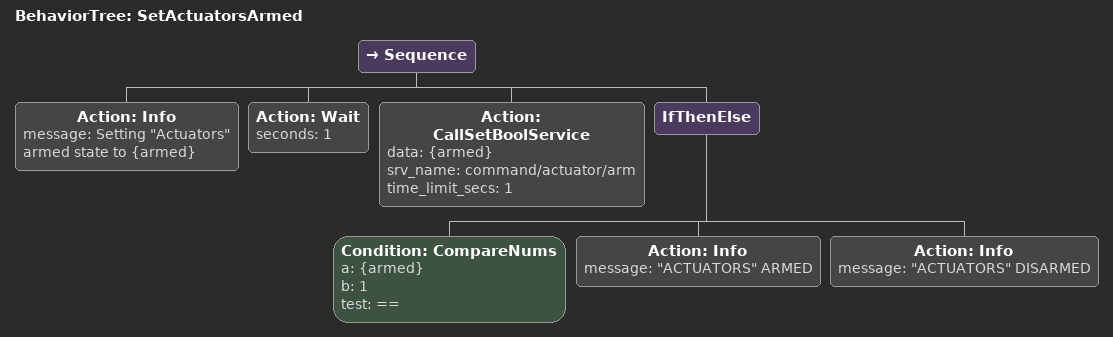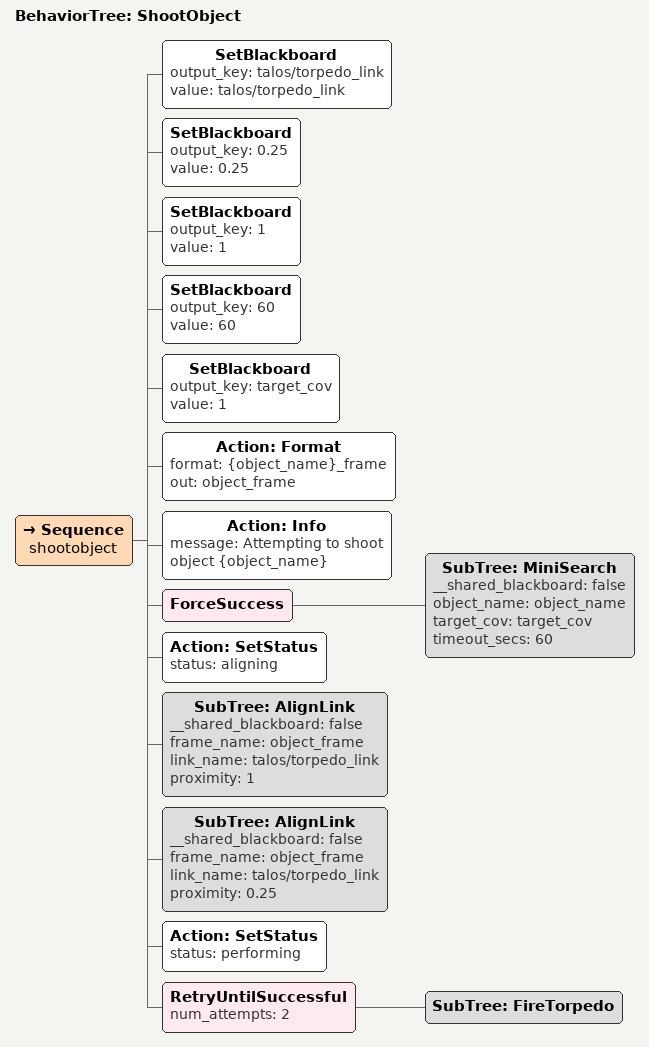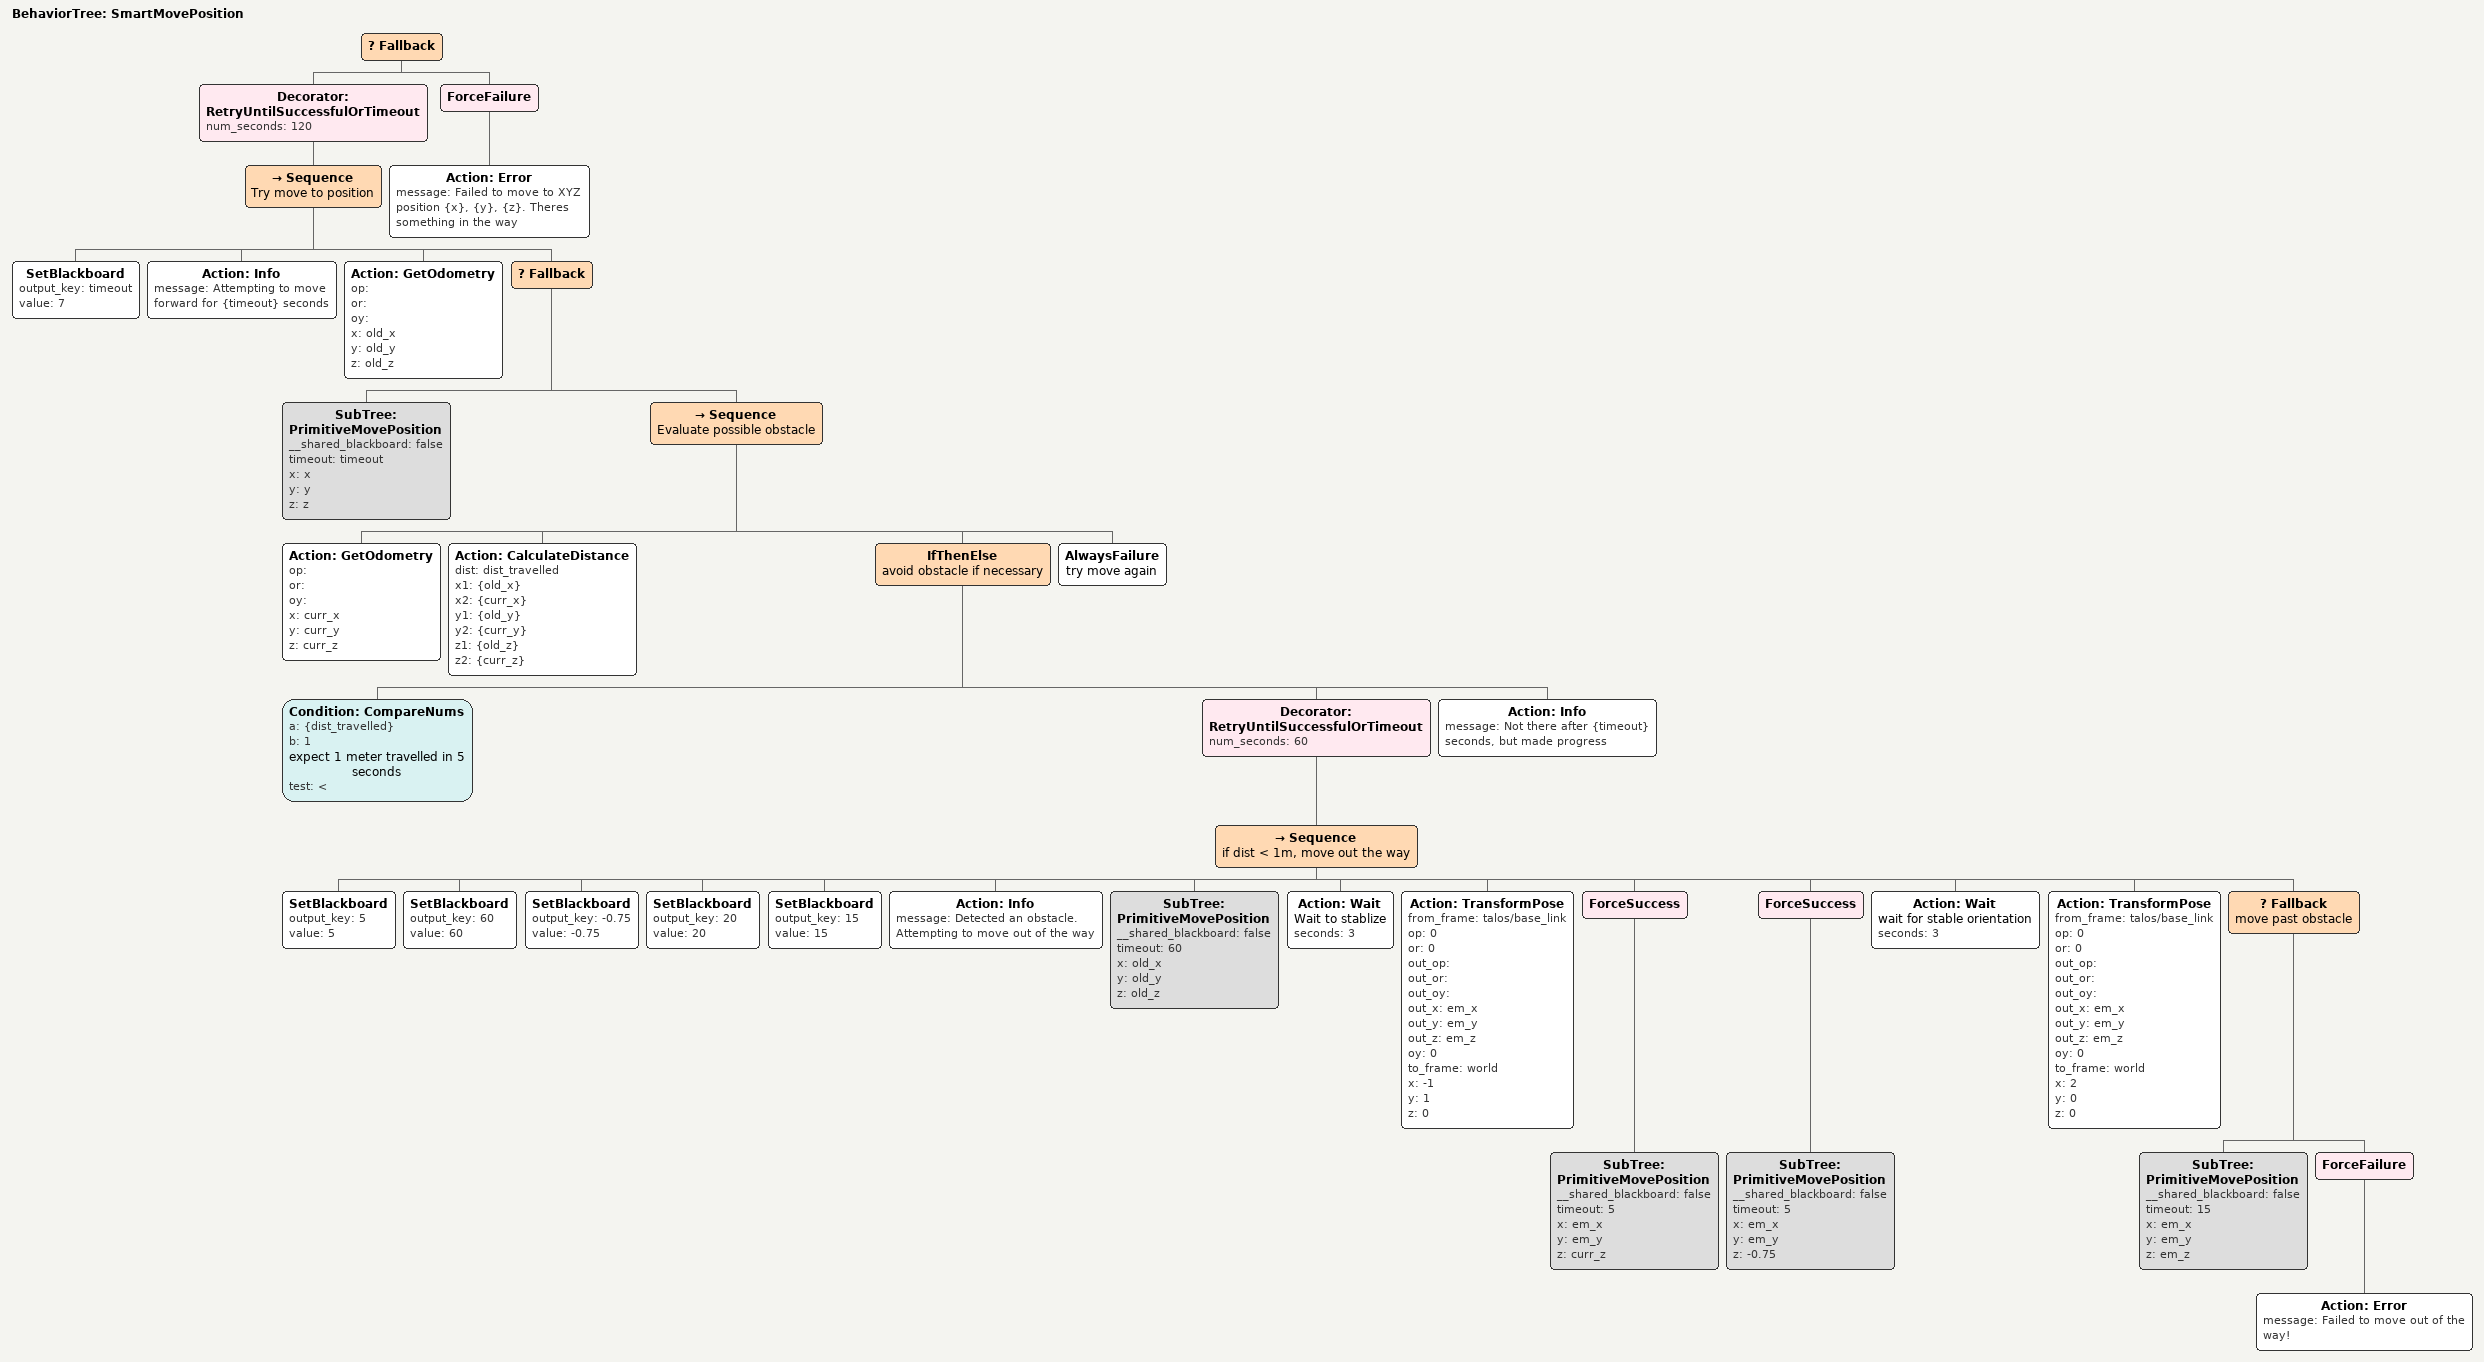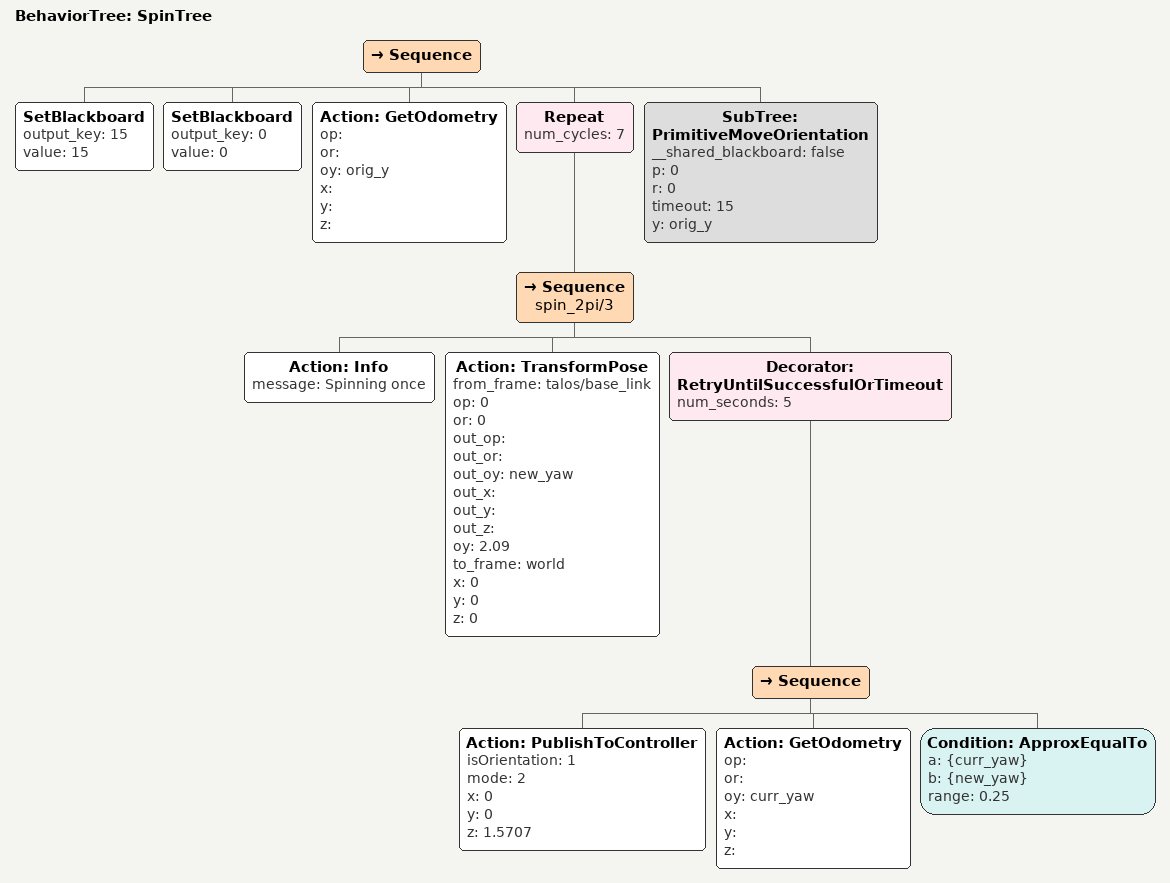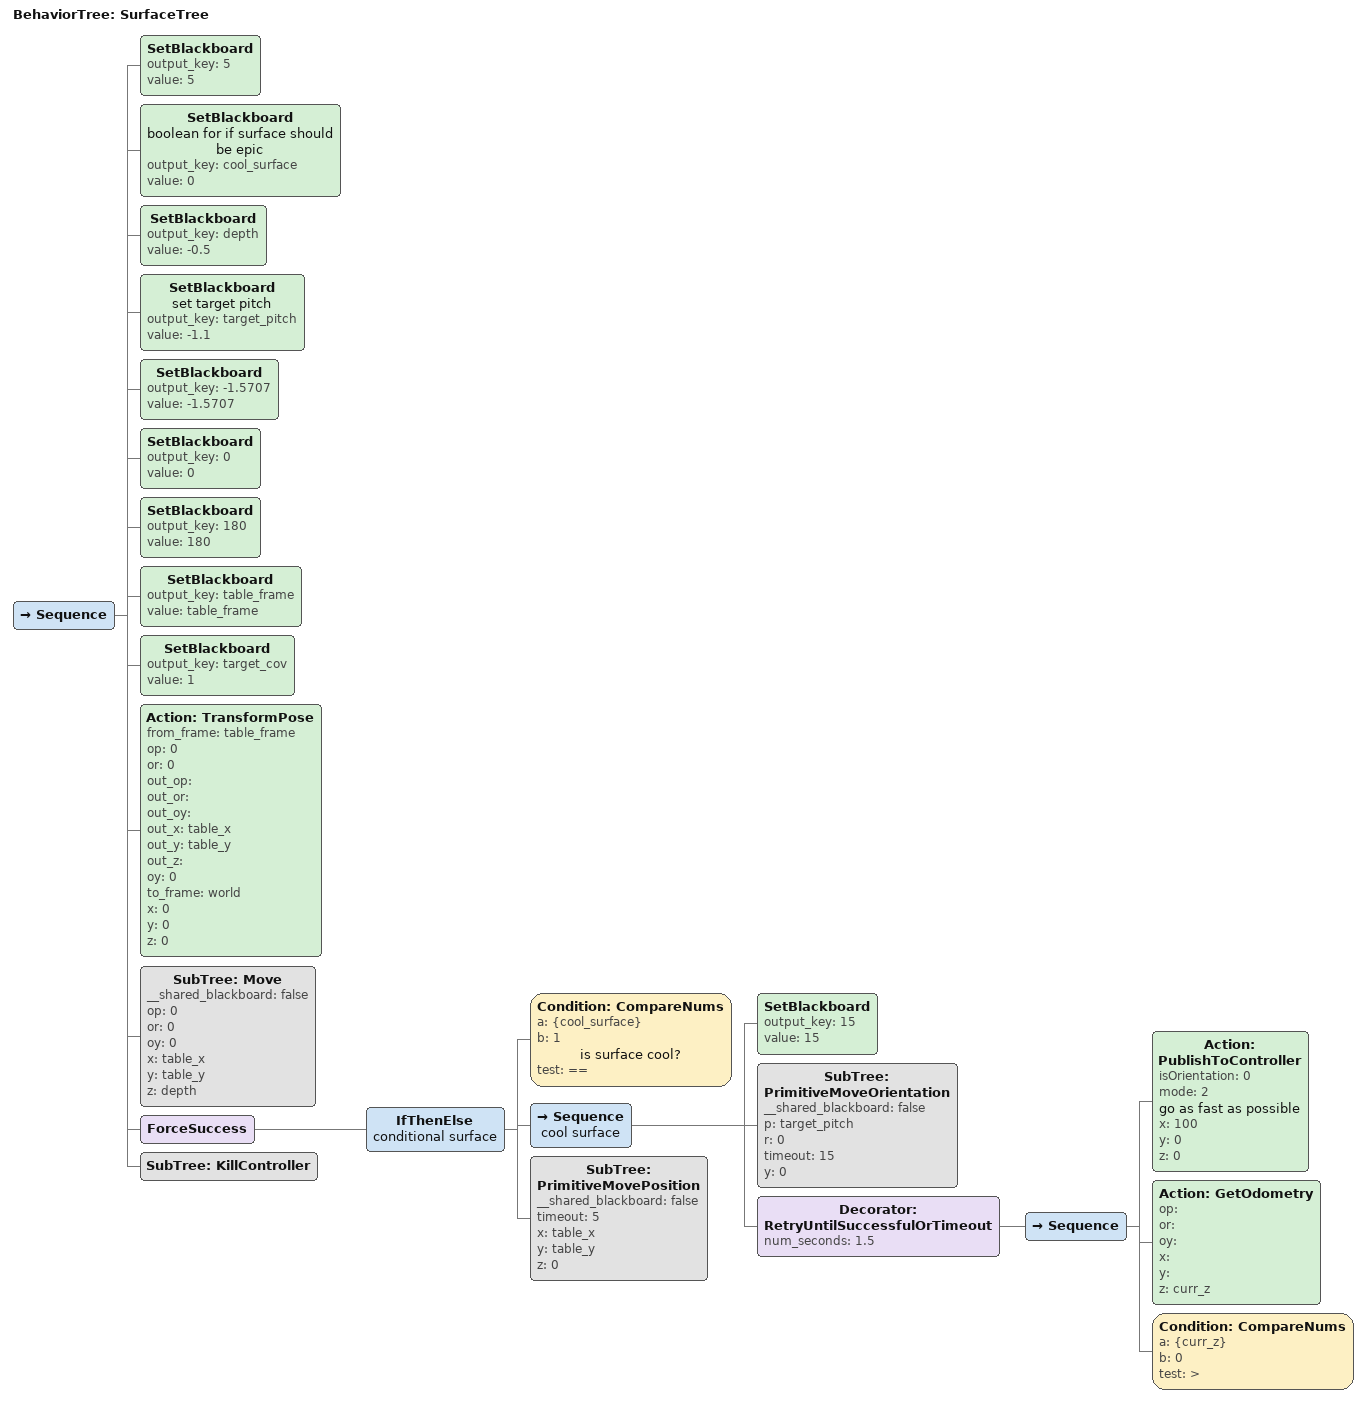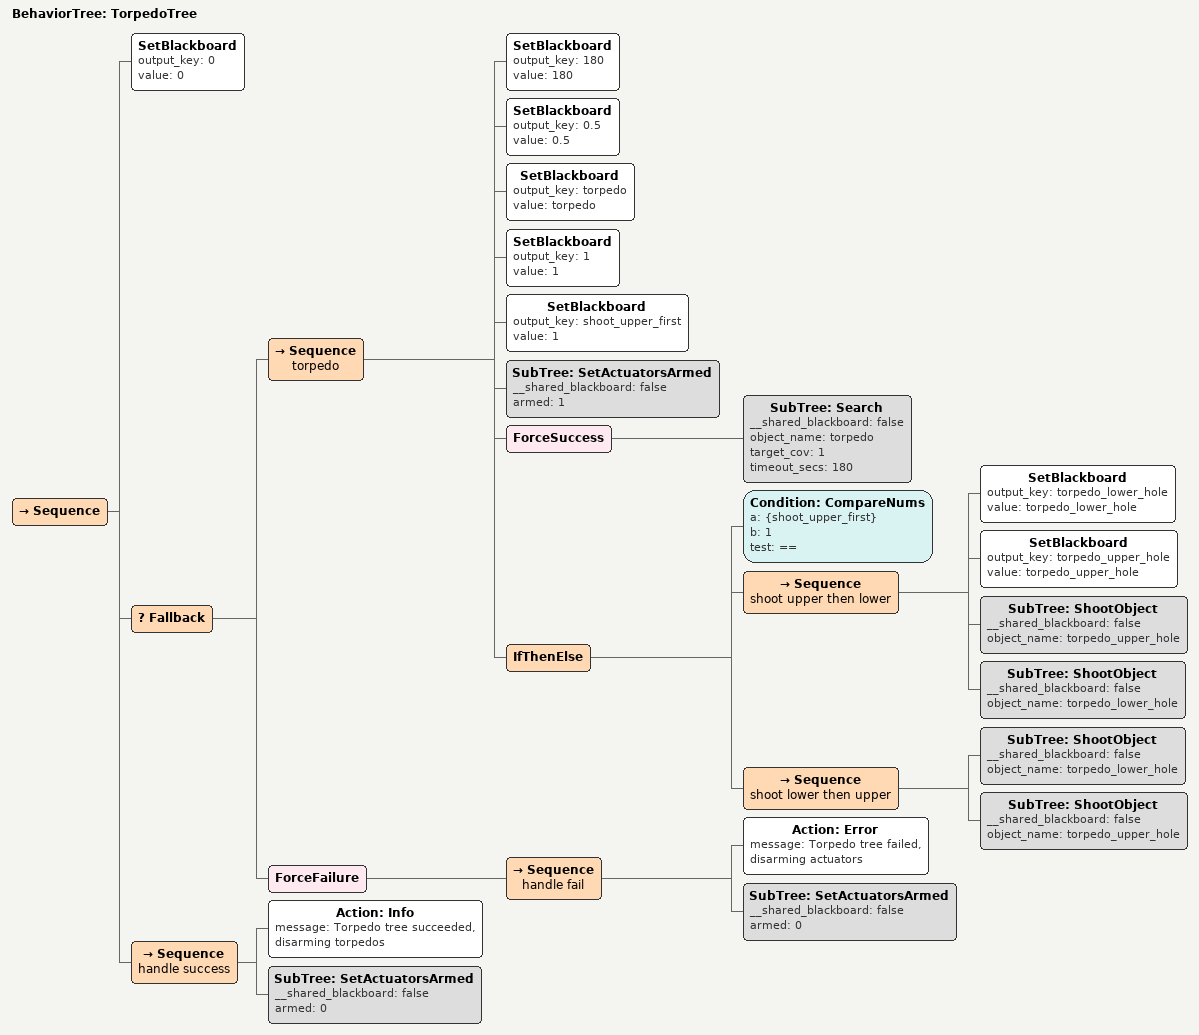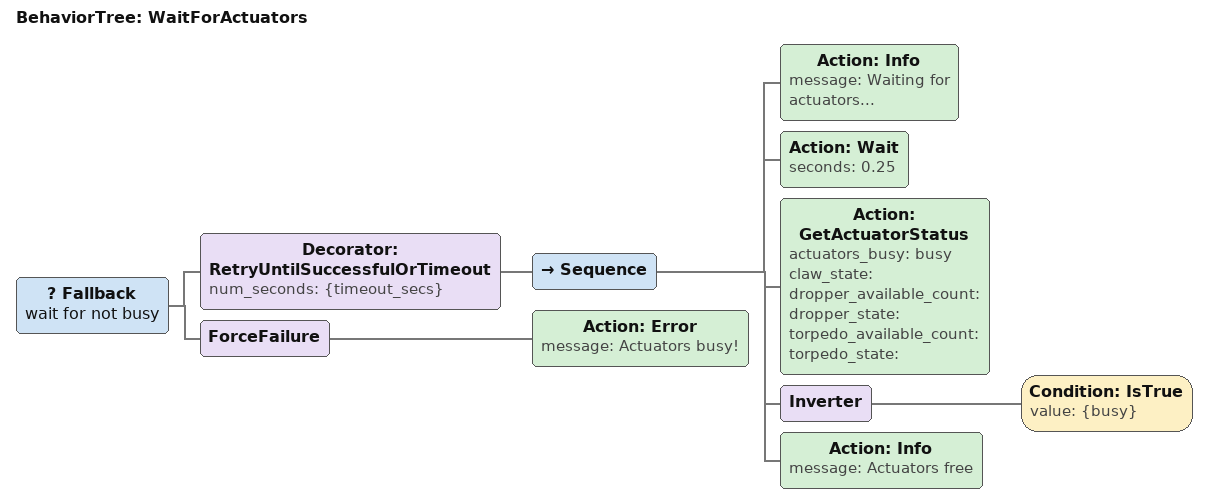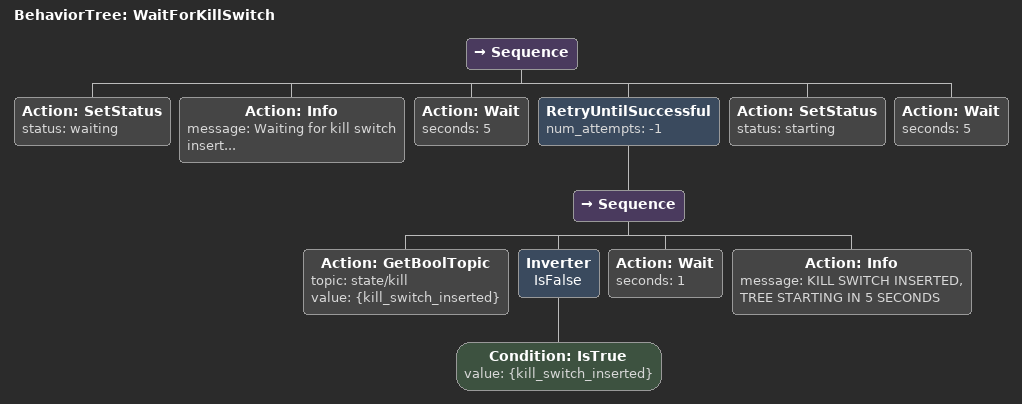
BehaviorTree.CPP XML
<BehaviorTree ID="SetActuatorsArmed">
    <Sequence>
        <Action ID="Info" message="Setting &quot;Actuators&quot; armed state to {armed}"/>
        <Action ID="Wait" seconds="1"/>
        <Action ID="CallSetBoolService" data="{armed}" srv_name="command/actuator/arm" time_limit_secs="1"/>
        <IfThenElse>
            <Condition ID="CompareNums" a="{armed}" b="1" test="=="/>
            <Action ID="Info" message="&quot;ACTUATORS&quot; ARMED"/>
            <Action ID="Info" message="&quot;ACTUATORS&quot; DISARMED"/>
        </IfThenElse>
    </Sequence>
</BehaviorTree>

<BehaviorTree ID="ShootObject">
    <Sequence name="shootobject">
        <SetBlackboard output_key="talos/torpedo_link" value="talos/torpedo_link"/>
        <SetBlackboard output_key="0.25" value="0.25"/>
        <SetBlackboard output_key="1" value="1"/>
        <SetBlackboard output_key="60" value="60"/>
        <SetBlackboard output_key="target_cov" value="1"/>
        <Action ID="Format" format="{object_name}_frame" out="object_frame"/>
        <Action ID="Info" message="Attempting to shoot object {object_name}"/>
        <ForceSuccess>
            <SubTree ID="MiniSearch" __shared_blackboard="false" object_name="object_name" target_cov="target_cov" timeout_secs="60"/>
        </ForceSuccess>
        <Action ID="SetStatus" status="aligning"/>
        <SubTree ID="AlignLink" __shared_blackboard="false" frame_name="object_frame" link_name="talos/torpedo_link" proximity="1"/>
        <SubTree ID="AlignLink" __shared_blackboard="false" frame_name="object_frame" link_name="talos/torpedo_link" proximity="0.25"/>
        <Action ID="SetStatus" status="performing"/>
        <RetryUntilSuccessful num_attempts="2">
            <SubTree ID="FireTorpedo"/>
        </RetryUntilSuccessful>
    </Sequence>
</BehaviorTree>

<BehaviorTree ID="SmartMovePosition">
    <Fallback>
        <Decorator ID="RetryUntilSuccessfulOrTimeout" num_seconds="120">
            <Sequence name="Try move to position">
                <SetBlackboard output_key="timeout" value="7"/>
                <Action ID="Info" message="Attempting to move forward for {timeout} seconds"/>
                <Action ID="GetOdometry" op="" or="" oy="" x="old_x" y="old_y" z="old_z"/>
                <Fallback>
                    <SubTree ID="PrimitiveMovePosition" __shared_blackboard="false" timeout="timeout" x="x" y="y" z="z"/>
                    <Sequence name="Evaluate possible obstacle">
                        <Action ID="GetOdometry" op="" or="" oy="" x="curr_x" y="curr_y" z="curr_z"/>
                        <Action ID="CalculateDistance" dist="dist_travelled" x1="{old_x}" x2="{curr_x}" y1="{old_y}" y2="{curr_y}" z1="{old_z}" z2="{curr_z}"/>
                        <IfThenElse name="avoid obstacle if necessary">
                            <Condition ID="CompareNums" a="{dist_travelled}" b="1" name="expect 1 meter travelled in 5 seconds" test="&lt;"/>
                            <Decorator ID="RetryUntilSuccessfulOrTimeout" num_seconds="60">
                                <Sequence name="if dist &lt; 1m, move out the way">
                                    <SetBlackboard output_key="5" value="5"/>
                                    <SetBlackboard output_key="60" value="60"/>
                                    <SetBlackboard output_key="-0.75" value="-0.75"/>
                                    <SetBlackboard output_key="20" value="20"/>
                                    <SetBlackboard output_key="15" value="15"/>
                                    <Action ID="Info" message="Detected an obstacle. Attempting to move out of the way"/>
                                    <SubTree ID="PrimitiveMovePosition" __shared_blackboard="false" timeout="60" x="old_x" y="old_y" z="old_z"/>
                                    <Action ID="Wait" name="Wait to stablize" seconds="3"/>
                                    <Action ID="TransformPose" from_frame="talos/base_link" op="0" or="0" out_op="" out_or="" out_oy="" out_x="em_x" out_y="em_y" out_z="em_z" oy="0" to_frame="world" x="-1" y="1" z="0"/>
                                    <ForceSuccess>
                                        <SubTree ID="PrimitiveMovePosition" __shared_blackboard="false" timeout="5" x="em_x" y="em_y" z="curr_z"/>
                                    </ForceSuccess>
                                    <ForceSuccess>
                                        <SubTree ID="PrimitiveMovePosition" __shared_blackboard="false" timeout="5" x="em_x" y="em_y" z="-0.75"/>
                                    </ForceSuccess>
                                    <Action ID="Wait" name="wait for stable orientation" seconds="3"/>
                                    <Action ID="TransformPose" from_frame="talos/base_link" op="0" or="0" out_op="" out_or="" out_oy="" out_x="em_x" out_y="em_y" out_z="em_z" oy="0" to_frame="world" x="2" y="0" z="0"/>
                                    <Fallback name="move past obstacle">
                                        <SubTree ID="PrimitiveMovePosition" __shared_blackboard="false" timeout="15" x="em_x" y="em_y" z="em_z"/>
                                        <ForceFailure>
                                            <Action ID="Error" message="Failed to move out of the way!"/>
                                        </ForceFailure>
                                    </Fallback>
                                </Sequence>
                            </Decorator>
                            <Action ID="Info" message="Not there after {timeout} seconds, but made progress"/>
                        </IfThenElse>
                        <AlwaysFailure name="try move again"/>
                    </Sequence>
                </Fallback>
            </Sequence>
        </Decorator>
        <ForceFailure>
            <Action ID="Error" message="Failed to move to XYZ position {x}, {y}, {z}. Theres something in the way"/>
        </ForceFailure>
    </Fallback>
</BehaviorTree>

<BehaviorTree ID="SpinTree">
    <Sequence>
        <SetBlackboard output_key="15" value="15"/>
        <SetBlackboard output_key="0" value="0"/>
        <Action ID="GetOdometry" op="" or="" oy="orig_y" x="" y="" z=""/>
        <Repeat num_cycles="7">
            <Sequence name="spin_2pi/3">
                <Action ID="Info" message="Spinning once"/>
                <Action ID="TransformPose" from_frame="talos/base_link" op="0" or="0" out_op="" out_or="" out_oy="new_yaw" out_x="" out_y="" out_z="" oy="2.09" to_frame="world" x="0" y="0" z="0"/>
                <Decorator ID="RetryUntilSuccessfulOrTimeout" num_seconds="5">
                    <Sequence>
                        <Action ID="PublishToController" isOrientation="1" mode="2" x="0" y="0" z="1.5707"/>
                        <Action ID="GetOdometry" op="" or="" oy="curr_yaw" x="" y="" z=""/>
                        <Condition ID="ApproxEqualTo" a="{curr_yaw}" b="{new_yaw}" range="0.25"/>
                    </Sequence>
                </Decorator>
            </Sequence>
        </Repeat>
        <SubTree ID="PrimitiveMoveOrientation" __shared_blackboard="false" p="0" r="0" timeout="15" y="orig_y"/>
    </Sequence>
</BehaviorTree>

<BehaviorTree ID="SurfaceTree">
    <Sequence>
        <SetBlackboard output_key="5" value="5"/>
        <SetBlackboard name="boolean for if surface should be epic" output_key="cool_surface" value="0"/>
        <SetBlackboard output_key="depth" value="-0.5"/>
        <SetBlackboard name="set target pitch" output_key="target_pitch" value="-1.1"/>
        <SetBlackboard output_key="-1.5707" value="-1.5707"/>
        <SetBlackboard output_key="0" value="0"/>
        <SetBlackboard output_key="180" value="180"/>
        <SetBlackboard output_key="table_frame" value="table_frame"/>
        <SetBlackboard output_key="target_cov" value="1"/>
        <Action ID="TransformPose" from_frame="table_frame" op="0" or="0" out_op="" out_or="" out_oy="" out_x="table_x" out_y="table_y" out_z="" oy="0" to_frame="world" x="0" y="0" z="0"/>
        <SubTree ID="Move" __shared_blackboard="false" op="0" or="0" oy="0" x="table_x" y="table_y" z="depth"/>
        <ForceSuccess>
            <IfThenElse name="conditional surface">
                <Condition ID="CompareNums" a="{cool_surface}" b="1" name="is surface cool?" test="=="/>
                <Sequence name="cool surface">
                    <SetBlackboard output_key="15" value="15"/>
                    <SubTree ID="PrimitiveMoveOrientation" __shared_blackboard="false" p="target_pitch" r="0" timeout="15" y="0"/>
                    <Decorator ID="RetryUntilSuccessfulOrTimeout" num_seconds="1.5">
                        <Sequence>
                            <Action ID="PublishToController" isOrientation="0" mode="2" name="go as fast as possible" x="100" y="0" z="0"/>
                            <Action ID="GetOdometry" op="" or="" oy="" x="" y="" z="curr_z"/>
                            <Condition ID="CompareNums" a="{curr_z}" b="0" test=">"/>
                        </Sequence>
                    </Decorator>
                </Sequence>
                <SubTree ID="PrimitiveMovePosition" __shared_blackboard="false" timeout="5" x="table_x" y="table_y" z="0"/>
            </IfThenElse>
        </ForceSuccess>
        <SubTree ID="KillController"/>
    </Sequence>
</BehaviorTree>

<BehaviorTree ID="TorpedoTree">
    <Sequence>
        <SetBlackboard output_key="0" value="0"/>
        <Fallback>
            <Sequence name="torpedo">
                <SetBlackboard output_key="180" value="180"/>
                <SetBlackboard output_key="0.5" value="0.5"/>
                <SetBlackboard output_key="torpedo" value="torpedo"/>
                <SetBlackboard output_key="1" value="1"/>
                <SetBlackboard output_key="shoot_upper_first" value="1"/>
                <SubTree ID="SetActuatorsArmed" __shared_blackboard="false" armed="1"/>
                <ForceSuccess>
                    <SubTree ID="Search" __shared_blackboard="false" object_name="torpedo" target_cov="1" timeout_secs="180"/>
                </ForceSuccess>
                <IfThenElse>
                    <Condition ID="CompareNums" a="{shoot_upper_first}" b="1" test="=="/>
                    <Sequence name="shoot upper then lower">
                        <SetBlackboard output_key="torpedo_lower_hole" value="torpedo_lower_hole"/>
                        <SetBlackboard output_key="torpedo_upper_hole" value="torpedo_upper_hole"/>
                        <SubTree ID="ShootObject" __shared_blackboard="false" object_name="torpedo_upper_hole"/>
                        <SubTree ID="ShootObject" __shared_blackboard="false" object_name="torpedo_lower_hole"/>
                    </Sequence>
                    <Sequence name="shoot lower then upper">
                        <SubTree ID="ShootObject" __shared_blackboard="false" object_name="torpedo_lower_hole"/>
                        <SubTree ID="ShootObject" __shared_blackboard="false" object_name="torpedo_upper_hole"/>
                    </Sequence>
                </IfThenElse>
            </Sequence>
            <ForceFailure>
                <Sequence name="handle fail">
                    <Action ID="Error" message="Torpedo tree failed, disarming actuators"/>
                    <SubTree ID="SetActuatorsArmed" __shared_blackboard="false" armed="0"/>
                </Sequence>
            </ForceFailure>
        </Fallback>
        <Sequence name="handle success">
            <Action ID="Info" message="Torpedo tree succeeded, disarming torpedos"/>
            <SubTree ID="SetActuatorsArmed" __shared_blackboard="false" armed="0"/>
        </Sequence>
    </Sequence>
</BehaviorTree>

<BehaviorTree ID="WaitForActuators">
    <Fallback name="wait for not busy">
        <Decorator ID="RetryUntilSuccessfulOrTimeout" num_seconds="{timeout_secs}">
            <Sequence>
                <Action ID="Info" message="Waiting for actuators..."/>
                <Action ID="Wait" seconds="0.25"/>
                <Action ID="GetActuatorStatus" actuators_busy="busy" claw_state="" dropper_available_count="" dropper_state="" torpedo_available_count="" torpedo_state=""/>
                <Inverter>
                    <Condition ID="IsTrue" value="{busy}"/>
                </Inverter>
                <Action ID="Info" message="Actuators free"/>
            </Sequence>
        </Decorator>
        <ForceFailure>
            <Action ID="Error" message="Actuators busy!"/>
        </ForceFailure>
    </Fallback>
</BehaviorTree>

<BehaviorTree ID="WaitForKillSwitch">
    <Sequence>
        <Action ID="SetStatus" status="waiting"/>
        <Action ID="Info" message="Waiting for kill switch insert..."/>
        <Action ID="Wait" seconds="5"/>
        <RetryUntilSuccessful num_attempts="-1">
            <Sequence>
                <Action ID="GetBoolTopic" topic="state/kill" value="{kill_switch_inserted}"/>
                <Inverter name="IsFalse">
                    <Condition ID="IsTrue" value="{kill_switch_inserted}"/>
                </Inverter>
                <Action ID="Wait" seconds="1"/>
                <Action ID="Info" message="KILL SWITCH INSERTED, TREE STARTING IN 5 SECONDS"/>
            </Sequence>
        </RetryUntilSuccessful>
        <Action ID="SetStatus" status="starting"/>
        <Action ID="Wait" seconds="5"/>
    </Sequence>
</BehaviorTree>
